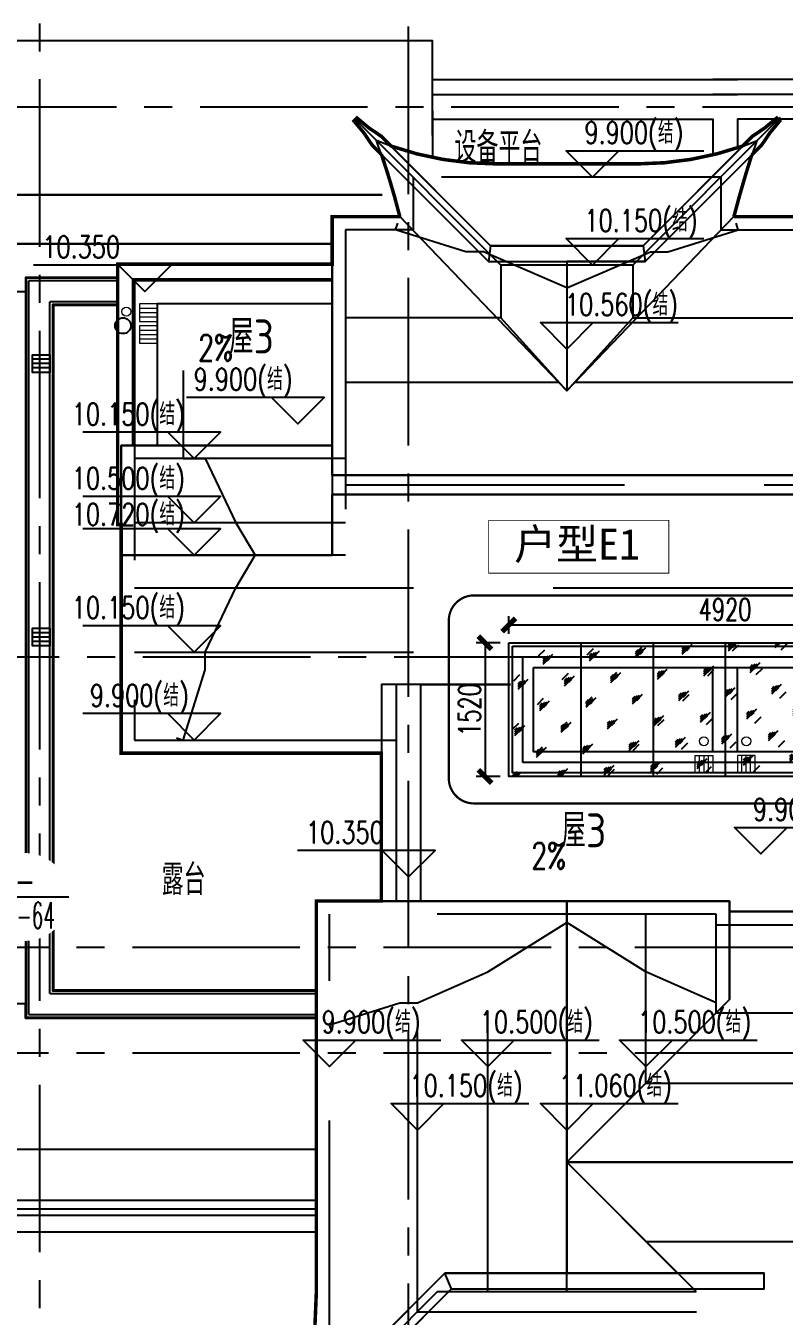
# Model space of a CAD drawing. Extents: x 296441 to 853063, y 459050 to 1117990.
# Drawn here: x 621743 to 630371, y 493115 to 507785 of the extents above; entities that cross this region are included whole.
import ezdxf
from ezdxf.enums import TextEntityAlignment as Align

# ---------------------------------------------------------------- set-up
doc = ezdxf.new("R2010")
doc.units = 0
doc.header["$LTSCALE"] = 1000
for name, pattern in [('14-GRID$0$CENTER2', [28.575, 19.05, -3.175, 3.175, -3.175]), ('CENTER', [50.8, 31.75, -6.35, 6.35, -6.35]), ('DASH', [0.35, 0.25, -0.1]), ('E2-E3-RF$0$HIDDEN', [0.375, 0.25, -0.125]), ('E2-E3-RF$0$HIDDEN2', [4.7625, 3.175, -1.5875])]:
    doc.linetypes.add(name, pattern=pattern)
for name, color, linetype in [('14-GRID$0$G-GRID', 9, '14-GRID$0$CENTER2'), ('14-name$0$A-ANNO-IDEN', 2, 'Continuous'), ('D-PLAN-ROOF$0$A-ROOF', 2, 'Continuous'), ('DIM_SYMB', 3, 'Continuous'), ('DZ-3-PLAN-FL03$0$A-ROOF', 2, 'Continuous'), ('E-TEXT-BS01-MI-14$0$A-ROOM-IDEN', 4, 'Continuous'), ('E1-RF$0$A-OVLK', 140, 'Continuous'), ('E2-E3-RF$0$A-OVLK', 140, 'Continuous'), ('E2-E3-RF$0$A-ROOF', 2, 'Continuous'), ('E2-E3-RF$0$A-SLAB-OTLN', 144, 'E2-E3-RF$0$HIDDEN'), ('E2-E3-RF$0$E1-FL03$0$A-ROOF', 2, 'Continuous'), ('E2-E3-TEXT-RF$0$A-ANNO-LEVL', 3, 'Continuous'), ('E2-E3-TEXT-RF$0$A-ANNO-LEVL-TEXT', 255, 'Continuous'), ('E2-E3-TEXT-RF$0$A-ROOM-IDEN', 4, 'Continuous'), ('PUB_TEXT', 7, 'Continuous'), ('X修改线', 1, 'Continuous'), ('ZT1_Dim---标注---PM、LM、DY、JD', 252, 'Continuous'), ('ZT1_Dim---索引---PM、LM、DY、JD', 2, 'Continuous'), ('ZT1_通用--填充---PM、LM、DY、JD', 8, 'Continuous'), ('ZT1_通用--轴线---PM、LM、DY、JD', 1, 'CENTER'), ('ZT3_面板--玻璃板-PM、LM、DY、JD', 4, 'Continuous')]:
    doc.layers.add(name, color=color, linetype=linetype)
doc.layers.add('E2-E3-RF$0$A-ANNO-NPLT', color=215, linetype='Continuous', plot=False)
doc.layers.add('E2-E3-RF$0$ENTR-DETL-P$0$A-ANNO-NPLT', color=215, linetype='Continuous', plot=False)
doc.layers.add('E2-E3-RF$0$P-SEWG-EQPM', color=4, linetype='Continuous', lineweight=0)
doc.styles.add('14-name$0$GOA_03_黑体_1.00', font='simhei.ttf')
doc.styles.add('14-name$0$GOA_04_COMPLEX_1.00', font='complex.shx')
doc.styles.add('_TCH_DIM', font='SIMPLEX', dxfattribs={"bigfont": 'GBCBIG'})
doc.styles.add('E2-E3-RF$0$E1-FL03$0$hz', font='simplex', dxfattribs={"width": 0.7, "bigfont": 'hztxt'})
doc.styles.add('E2-E3-RF$0$hz', font='simplex', dxfattribs={"width": 0.7, "bigfont": 'hztxt'})
doc.styles.add('E2-E3-TEXT-RF$0$GOA_01_thin_0.75', font='romans.shx', dxfattribs={"width": 0.75, "bigfont": 'hzdx.shx'})
doc.styles.get("Standard").update_dxf_attribs({"font": 'gbenor.shx', "bigfont": 'gbcbig.shx'})
doc.styles.add('ZT-DIMSTYLE', font='ROMANS.shx', dxfattribs={"width": 0.7, "bigfont": 'CHINESE.shx'})
doc.styles.add('ZT-STYLE', font='ROMANS.shx', dxfattribs={"width": 0.7, "bigfont": 'CHINESE.shx'})
doc.styles.add('卓越符号', font='ROMANS.shx', dxfattribs={"width": 0.7, "bigfont": 'CHINESE.shx'})
doc.dimstyles.new('ZT-DIM100', dxfattribs={"dimscale": 100, "dimtxt": 2.5, "dimasz": 1.5, "dimexe": 1, "dimexo": 1, "dimgap": 0.5, "dimtad": 1, "dimdec": 0, "dimdsep": 46, "dimtxsty": 'ZT-DIMSTYLE', "dimblk": 'ARCHTICK', "dimcen": 2.5, "dimclrd": 175, "dimclre": 175, "dimclrt": 7, "dimazin": 2, "dimtfac": 1, "dimtix": 1, "dimtmove": 2, "dimatfit": 3, "dimfxl": 0, "dimarcsym": 0})

# ---------------------------------------------------------------- blocks, each defined once
blk = doc.blocks.new('*U2129')
at = {"const_width": 10}
blk.add_lwpolyline([(-1025, 0), (1025, 0), (1025, -600), (-1025, -600)], close=True, dxfattribs=at)
at = {"style": '14-name$0$GOA_04_COMPLEX_1.00', "width": 0.8}
blk.add_attdef('房间编号', text='', height=300, dxfattribs=at).set_placement((-532, -481), align=Align.CENTER)
blk = doc.blocks.new('TTTTT')
at = {"layer": 'D-PLAN-ROOF$0$A-ROOF', "color": 8}
for p, q in [((1582284, 591362), (1582284, 590959)), ((1582564, 591362), (1582564, 591034))]:
    blk.add_line(p, q, dxfattribs=at)
for points in [[(1579094, 591812), (1582564, 591812)], [(1585754, 591812), (1582284, 591812)], [(1579094, 591642), (1582564, 591642)], [(1585754, 591642), (1582284, 591642)], [(1579094, 591362), (1582284, 591362), (1582284, 591175)], [(1585754, 591362), (1582564, 591362), (1582564, 591175)]]:
    blk.add_lwpolyline(points, dxfattribs=at)
blk = doc.blocks.new('E2-E3-RF$0$E1-FL03$0$$PS002_0')
at = {"color": 0}
for p, q in [((-0.25, -0.5), (-0.25, 0.5)), ((0, -0.5), (0, 0.5)), ((0.25, -0.5), (0.25, 0.5))]:
    blk.add_line(p, q, dxfattribs=at)
blk.add_lwpolyline([(-0.5, -0.5), (0.5, -0.5), (0.5, 0.5), (-0.5, 0.5)], close=True, dxfattribs=at)
at = {"color": 0, "style": 'E2-E3-RF$0$E1-FL03$0$hz', "width": 0.7, "flags": 1}
for tag, p in [('UNIT', (0, 0)), ('SPEC', (0, -0.002)), ('WHAT', (0, -0.003))]:
    blk.add_attdef(tag, p, '', height=0.001, dxfattribs=at)
blk = doc.blocks.new('E2-E3-RF$0$$PS002_0')
at = {"color": 0}
for p, q in [((-0.25, -0.5), (-0.25, 0.5)), ((0, -0.5), (0, 0.5)), ((0.25, -0.5), (0.25, 0.5))]:
    blk.add_line(p, q, dxfattribs=at)
blk.add_lwpolyline([(-0.5, -0.5), (0.5, -0.5), (0.5, 0.5), (-0.5, 0.5)], close=True, dxfattribs=at)
at = {"color": 0, "style": 'E2-E3-RF$0$hz', "width": 0.7, "flags": 1}
for tag, p in [('UNIT', (0, 0)), ('SPEC', (0, -0.002)), ('WHAT', (0, -0.003))]:
    blk.add_attdef(tag, p, '', height=0.001, dxfattribs=at)
blk = doc.blocks.new('*U1600')
at = {"layer": 'ZT1_通用--填充---PM、LM、DY、JD', "ltscale": 20}
h = blk.add_hatch(dxfattribs=at)
h.set_pattern_fill('玻璃C', color=256, scale=50)
h.set_pattern_definition([(45, (-2159.75, -1340), (-244.942, 244.942), [112, -288]), (45, (-2111.75, -1320), (-244.942, 244.942), [48, -352]), (45, (-2159.75, -1320), (-244.942, 244.942), [80, -320]), (45, (-2135.75, -1340), (268.7, -268.7), [100, -300]), (45, (-2159.75, -1360), (-244.942, 244.942), [160, -240]), (45, (-2159.75, -1300), (-244.942, 244.942), [40, -360])])
h.paths.add_polyline_path([(-160, 160), (2760, 160), (2760, -1360), (-160, -1360)])
at = {"layer": 'E1-RF$0$A-OVLK'}
for points in [[(-120, 120), (2720, 120), (2720, -1320), (-120, -1320)], [(120, -120), (2480, -120), (2480, -1080), (120, -1080)]]:
    blk.add_lwpolyline(points, close=True, dxfattribs=at)
at = {"layer": 'ZT1_通用--轴线---PM、LM、DY、JD', "ltscale": 200}
blk.add_lwpolyline([(0, 0), (2600, 0), (2600, -1200), (0, -1200)], close=True, dxfattribs=at)
at = {"layer": 'ZT3_面板--玻璃板-PM、LM、DY、JD', "ltscale": 200}
blk.add_lwpolyline([(-160, 160), (2760, 160), (2760, -1360), (-160, -1360)], close=True, dxfattribs=at)
blk = doc.blocks.new('_ArchTick')
at = {"color": 0, "linetype": 'ByBlock', "const_width": 0.4}
blk.add_lwpolyline([(-0.5, -0.5), (0.5, 0.5)], dxfattribs=at)
blk = doc.blocks.new('*D1601')
at = {"layer": 'Defpoints', "color": 0, "ltscale": 1000, "transparency": 16777216}
for p in [(533865, 692434), (532345, 692044, 16), (533865, 692044)]:
    blk.add_point(p, dxfattribs=at)
at = {"layer": 'ZT1_Dim---标注---PM、LM、DY、JD', "color": 175, "linetype": 'ByBlock', "lineweight": -2, "ltscale": 1000, "transparency": 16777216}
for p, q in [((532345, 692144), (532345, 692534)), ((532345, 692434), (533865, 692434)), ((533865, 692144), (533865, 692534))]:
    blk.add_line(p, q, dxfattribs=at)
at = {"layer": 'ZT1_Dim---标注---PM、LM、DY、JD', "color": 175, "lineweight": -2, "ltscale": 1000, "transparency": 16777216, "xscale": 150, "yscale": 150, "zscale": 150, "rotation": 180}
blk.add_blockref('_ArchTick', (532345, 692434), dxfattribs=at)
at = {"layer": 'ZT1_Dim---标注---PM、LM、DY、JD', "color": 175, "lineweight": -2, "ltscale": 1000, "transparency": 16777216, "xscale": 150, "yscale": 150, "zscale": 150}
blk.add_blockref('_ArchTick', (533865, 692434), dxfattribs=at)
at = {"layer": 'ZT1_Dim---标注---PM、LM、DY、JD', "color": 7, "ltscale": 1000, "transparency": 16777216, "insert": (533105, 692609), "char_height": 250, "attachment_point": 5, "style": 'ZT-DIMSTYLE'}
blk.add_mtext('1520', dxfattribs=at)
blk = doc.blocks.new('卓越-指向索引')
blk.add_wipeout([(0, 5), (-0.52, 4.97), (-1.04, 4.89), (-1.55, 4.76), (-2.03, 4.57), (-2.5, 4.33), (-2.94, 4.05), (-3.35, 3.72), (-3.72, 3.35), (-4.05, 2.94), (-4.33, 2.5), (-4.57, 2.03), (-4.76, 1.55), (-4.89, 1.04), (-4.97, 0.52), (-5, 0), (-4.97, -0.52), (-4.89, -1.04), (-4.76, -1.55), (-4.57, -2.03), (-4.33, -2.5), (-4.05, -2.94), (-3.72, -3.35), (-3.35, -3.72), (-2.94, -4.05), (-2.5, -4.33), (-2.03, -4.57), (-1.55, -4.76), (-1.04, -4.89), (-0.52, -4.97), (0, -5), (0.52, -4.97), (1.04, -4.89), (1.55, -4.76), (2.03, -4.57), (2.5, -4.33), (2.94, -4.05), (3.35, -3.72), (3.72, -3.35), (4.05, -2.94), (4.33, -2.5), (4.57, -2.03), (4.76, -1.55), (4.89, -1.04), (4.97, -0.52), (5, 0), (4.97, 0.52), (4.89, 1.04), (4.76, 1.55), (4.57, 2.03), (4.33, 2.5), (4.05, 2.94), (3.72, 3.35), (3.35, 3.72), (2.94, 4.05), (2.5, 4.33), (2.03, 4.57), (1.55, 4.76), (1.04, 4.89), (0.52, 4.97)])
blk.add_line((-5, 0), (5, 0))
at = {"color": 0, "style": '卓越符号', "width": 0.7, "flags": 8}
blk.add_attdef('索引编号', text='', height=3, dxfattribs=at).set_placement((0, 0.37), align=Align.CENTER)
at = {"color": 0, "style": '卓越符号', "width": 0.892319, "flags": 8}
blk.add_attdef('图号', text='', height=3, dxfattribs=at).set_placement((-3.41, -3.6), (3.41, -3.6), align=Align.FIT)
blk = doc.blocks.new('*D1602')
at = {"layer": 'Defpoints', "color": 0, "ltscale": 1000, "transparency": 16777216}
for p in [(532345, 692043), (531810, 689123), (532345, 689123)]:
    blk.add_point(p, dxfattribs=at)
at = {"layer": 'ZT1_Dim---标注---PM、LM、DY、JD', "color": 175, "linetype": 'ByBlock', "lineweight": -2, "ltscale": 1000, "transparency": 16777216}
for p, q in [((532245, 692043), (531710, 692043)), ((531810, 692043), (531810, 689123)), ((532245, 689123), (531710, 689123))]:
    blk.add_line(p, q, dxfattribs=at)
at = {"layer": 'ZT1_Dim---标注---PM、LM、DY、JD', "color": 175, "lineweight": -2, "ltscale": 1000, "transparency": 16777216, "xscale": 150, "yscale": 150, "zscale": 150}
for p, rotation in [((531810, 692043), 90), ((531810, 689123), 270)]:
    blk.add_blockref('_ArchTick', p, dxfattribs=dict(at, rotation=rotation))
at = {"layer": 'ZT1_Dim---标注---PM、LM、DY、JD', "color": 7, "ltscale": 1000, "transparency": 16777216, "insert": (531635, 690583), "char_height": 250, "attachment_point": 5, "rotation": 90, "style": 'ZT-DIMSTYLE'}
blk.add_mtext('2920', dxfattribs=at)
blk = doc.blocks.new('*U1604')
at = {"layer": 'ZT1_通用--填充---PM、LM、DY、JD', "ltscale": 20}
h = blk.add_hatch(dxfattribs=at)
h.set_pattern_fill('玻璃C', color=256, scale=50)
h.set_pattern_definition([(45, (-159.75, -1340), (-244.942, 244.942), [112, -288]), (45, (-111.75, -1320), (-244.942, 244.942), [48, -352]), (45, (-159.75, -1320), (-244.942, 244.942), [80, -320]), (45, (-135.75, -1340), (268.7, -268.7), [100, -300]), (45, (-159.75, -1360), (-244.942, 244.942), [160, -240]), (45, (-159.75, -1300), (-244.942, 244.942), [40, -360])])
h.paths.add_polyline_path([(-160, 160), (4760, 160), (4760, -1360), (-160, -1360)])
at = {"layer": 'E1-RF$0$A-OVLK'}
for points in [[(-120, 120), (4720, 120), (4720, -1320), (-120, -1320)], [(120, -120), (4480, -120), (4480, -1080), (120, -1080)]]:
    blk.add_lwpolyline(points, close=True, dxfattribs=at)
at = {"layer": 'ZT1_通用--轴线---PM、LM、DY、JD', "ltscale": 200}
blk.add_lwpolyline([(0, 0), (4600, 0), (4600, -1200), (0, -1200)], close=True, dxfattribs=at)
at = {"layer": 'ZT3_面板--玻璃板-PM、LM、DY、JD', "ltscale": 200}
blk.add_lwpolyline([(-160, 160), (4760, 160), (4760, -1360), (-160, -1360)], close=True, dxfattribs=at)
blk = doc.blocks.new('*D1606')
at = {"layer": 'Defpoints', "color": 0, "ltscale": 1000, "transparency": 16777216}
for p in [(4880, 242, 0), (-40, 40), (4880, 40)]:
    blk.add_point(p, dxfattribs=at)
at = {"layer": 'ZT1_Dim---标注---PM、LM、DY、JD', "color": 175, "linetype": 'ByBlock', "lineweight": -2, "ltscale": 1000, "transparency": 16777216}
for p, q in [((-40, 140, 0), (-40, 342, 0)), ((4880, 140, 0), (4880, 342, 0)), ((-40, 242, 0), (4880, 242, 0))]:
    blk.add_line(p, q, dxfattribs=at)
at = {"layer": 'ZT1_Dim---标注---PM、LM、DY、JD', "color": 175, "lineweight": -2, "ltscale": 1000, "transparency": 16777216, "xscale": 150, "yscale": 150, "zscale": 150, "rotation": 180}
blk.add_blockref('_ArchTick', (-40, 242, 0), dxfattribs=at)
at = {"layer": 'ZT1_Dim---标注---PM、LM、DY、JD', "color": 175, "lineweight": -2, "ltscale": 1000, "transparency": 16777216, "xscale": 150, "yscale": 150, "zscale": 150}
blk.add_blockref('_ArchTick', (4880, 242, 0), dxfattribs=at)
at = {"layer": 'ZT1_Dim---标注---PM、LM、DY、JD', "color": 7, "ltscale": 1000, "transparency": 16777216, "insert": (2420, 417, 0), "char_height": 250, "attachment_point": 5, "style": 'ZT-DIMSTYLE'}
blk.add_mtext('4920', dxfattribs=at)
blk = doc.blocks.new('*D1607')
at = {"layer": 'Defpoints', "color": 0, "ltscale": 1000, "transparency": 16777216}
for p in [(-40, 40), (-311, -1480, 0), (-40, -1480)]:
    blk.add_point(p, dxfattribs=at)
at = {"layer": 'ZT1_Dim---标注---PM、LM、DY、JD', "color": 175, "linetype": 'ByBlock', "lineweight": -2, "ltscale": 1000, "transparency": 16777216}
for p, q in [((-140, 40, 0), (-411, 40, 0)), ((-311, 40, 0), (-311, -1480, 0)), ((-140, -1480, 0), (-411, -1480, 0))]:
    blk.add_line(p, q, dxfattribs=at)
at = {"layer": 'ZT1_Dim---标注---PM、LM、DY、JD', "color": 175, "lineweight": -2, "ltscale": 1000, "transparency": 16777216, "xscale": 150, "yscale": 150, "zscale": 150}
for p, rotation in [((-311, 40, 0), 90), ((-311, -1480, 0), 270)]:
    blk.add_blockref('_ArchTick', p, dxfattribs=dict(at, rotation=rotation))
at = {"layer": 'ZT1_Dim---标注---PM、LM、DY、JD', "color": 7, "ltscale": 1000, "transparency": 16777216, "insert": (-486, -720, 0), "char_height": 250, "attachment_point": 5, "rotation": 90, "style": 'ZT-DIMSTYLE'}
blk.add_mtext('1520', dxfattribs=at)
blk = doc.blocks.new('20200312135054')
at = {"layer": 'ZT1_Dim---索引---PM、LM、DY、JD', "linetype": 'DASH', "const_width": 25}
blk.add_lwpolyline([(-4.6, 871.9), (1465.3, 871.9, -0.4142136), (1751, 586.2), (1751, -2734.3, -0.4142136), (1465.3, -3020), (-4.6, -3020, -0.4142136), (-290.3, -2734.3), (-290.3, 586.2, -0.4142136)], format="xyb", close=True, dxfattribs=at)
at = {"layer": 'ZT1_Dim---索引---PM、LM、DY、JD'}
blk.add_lwpolyline([(1751, -1074), (2266.4, -1074), (2975.5, -1074)], dxfattribs=at)
at = {"layer": 'ZT3_面板--玻璃板-PM、LM、DY、JD', "ltscale": 200}
for p, q in [((-40, -933.3), (1480, -933.3)), ((-40, -1906.7), (1480, -1906.7))]:
    blk.add_line(p, q, dxfattribs=at)
at = {"ltscale": 10, "rotation": 270}
blk.add_blockref('*U1600', (1320, -119.8), dxfattribs=at)
at = {"layer": 'ZT1_Dim---标注---PM、LM、DY、JD', "ltscale": 1000}
dim = blk.add_linear_dim(base=(1480, 430.9), p1=(-40, 40.2, 15.5), p2=(1480, 40.2), dimstyle='ZT-DIM100', dxfattribs=at)
dim.commit()
dim.dimension.update_dxf_attribs({"geometry": '*D1601', "text_midpoint": (720, 605.9), "insert": (-532384.8, -692003.5)})
dim = blk.add_linear_dim(base=(-575.2, -2880), p1=(-40, 40), p2=(-40, -2880), angle=90, dimstyle='ZT-DIM100', dxfattribs=at)
dim.commit()
dim.dimension.update_dxf_attribs({"geometry": '*D1602', "text_midpoint": (-750.2, -1420), "insert": (-532384.8, -692003.5)})
at = {"layer": 'ZT1_Dim---索引---PM、LM、DY、JD', "color": 7}
ref = blk.add_blockref('卓越-指向索引', (2975.5, -1074), dxfattribs=dict(at, xscale=100, yscale=100, zscale=100))
ref.add_attrib('索引编号', '-', dxfattribs={"layer": '0', "color": 0, "height": 300, "style": '卓越符号', "width": 0.7}).set_placement((2975.5, -1037.5), align=Align.CENTER)
ref.add_attrib('图号', 'JD-64', dxfattribs={"layer": '0', "color": 0, "height": 300, "style": '卓越符号', "width": 0.472617}).set_placement((2634.9, -1434.2), (3316.8, -1434.2), align=Align.FIT)
at = {"layer": 'ZT1_Dim---索引---PM、LM、DY、JD', "style": 'ZT-STYLE', "width": 0.7}
blk.add_text('参', height=300, dxfattribs=at).set_placement((2217.1, -581.8), align=Align.MIDDLE_LEFT)
blk = doc.blocks.new('20200312140518')
at = {"layer": 'ZT1_Dim---索引---PM、LM、DY、JD', "linetype": 'DASH', "const_width": 25, "elevation": 0}
blk.add_lwpolyline([(-437.4, 578.4), (4747.8, 578.4, -0.4142136), (5033.5, 292.7), (5033.5, -1500.8, -0.4142136), (4747.8, -1786.5), (-437.4, -1786.5, -0.4142136), (-723.1, -1500.8), (-723.1, 292.7, -0.4142136)], format="xyb", close=True, dxfattribs=at)
at = {"layer": 'ZT1_Dim---索引---PM、LM、DY、JD', "elevation": 0}
blk.add_lwpolyline([(5033.5, -604), (5220.2, -604), (5594.8, -604)], dxfattribs=at)
at = {"layer": 'ZT3_面板--玻璃板-PM、LM、DY、JD', "ltscale": 200}
for p, q in [((780, 40), (780, -1480)), ((1600, 40), (1600, -1480)), ((2420, 40), (2420, -1480)), ((3240, 40), (3240, -1480)), ((4060, 40), (4060, -1480))]:
    blk.add_line(p, q, dxfattribs=at)
at = {"ltscale": 10}
blk.add_blockref('*U1604', (119.8, -120), dxfattribs=at)
at = {"layer": 'ZT1_Dim---标注---PM、LM、DY、JD', "ltscale": 1000}
dim = blk.add_linear_dim(base=(4880, 242.4, 0), p1=(-40, 40), p2=(4880, 40), dimstyle='ZT-DIM100', dxfattribs=at)
dim.commit()
dim.dimension.update_dxf_attribs({"geometry": '*D1606', "text_midpoint": (2420, 417.4, 0)})
dim = blk.add_linear_dim(base=(-310.9, -1480, 0), p1=(-40, 40), p2=(-40, -1480), angle=90, dimstyle='ZT-DIM100', dxfattribs=at)
dim.commit()
dim.dimension.update_dxf_attribs({"geometry": '*D1607', "text_midpoint": (-485.9, -720, 0)})
at = {"layer": 'ZT1_Dim---索引---PM、LM、DY、JD', "color": 7}
ref = blk.add_blockref('卓越-指向索引', (6094.8, -604, 0), dxfattribs=dict(at, xscale=100, yscale=100, zscale=100))
ref.add_attrib('索引编号', '-', dxfattribs={"layer": '0', "color": 0, "height": 300, "style": '卓越符号', "width": 0.7}).set_placement((6094.8, -567.5, 0), align=Align.CENTER)
ref.add_attrib('图号', 'JD-63', dxfattribs={"layer": '0', "color": 0, "height": 300, "style": '卓越符号', "width": 0.477344}).set_placement((5754.2, -964.2, 0), (6436.1, -964.2, 0), align=Align.FIT)
at = {"layer": 'ZT1_Dim---索引---PM、LM、DY、JD', "style": 'ZT-STYLE', "width": 0.7}
blk.add_text('参', height=300, dxfattribs=at).set_placement((5336.4, -111.8, 0), align=Align.MIDDLE_LEFT)

msp = doc.modelspace()

# ---------------------------------------------------------------- linework, layer by layer
at = {"layer": '14-GRID$0$G-GRID', "color": 8, "ltscale": 0.1}
for p, q in [((621898.5, 515748.8), (621898.5, 482990.3)), ((626098.5, 483010.3), (626098.5, 515748.8)), ((595151, 506865), (674432.5, 506865)), ((629698.5, 500770.8), (629698.5, 499250.8)), ((620218.5, 500610.8), (674432.5, 500610.8)), ((620098.5, 497310.8), (674432.5, 497310.8)), ((620098.5, 496110.8), (674432.5, 496110.8))]:
    msp.add_line(p, q, dxfattribs=at)
at = {"layer": 'D-PLAN-ROOF$0$A-ROOF', "color": 8}
for p, q in [((626368.5, 506818), (626368.5, 506288.3)), ((630285.5, 506736), (630319.5, 506702.1)), ((630001.2, 506315.9), (630113.4, 506428.1)), ((627094.5, 506215), (628702.5, 506215))]:
    msp.add_line(p, q, dxfattribs=at)
msp.add_lwpolyline([(628702.5, 506215, 0.0961613), (630062.5, 506479)], format="xyb", dxfattribs=at)
for centre, start, end in [((629088, 508042.9), 301.40172, 312.49935), ((631626.3, 505504.6), 137.50065, 148.59828)]:
    msp.add_arc(centre, 1772.5, start, end, dxfattribs=at)
at = {"layer": 'DIM_SYMB'}
for points in [[(623638.7, 504139.6, 0, 0, 0), (623638.7, 504139.6, 0, 0, 0), (623502.2, 504237, 80, 0, 0), (623257.9, 504411.1, 0, 0, 0)], [(628320.6, 498364, 0, 0, 0), (628320.6, 498364, 0, 0, 0), (628659.7, 498477.8, 80, 0, 0), (628944.1, 498573.2, 0, 0, 0)]]:
    msp.add_lwpolyline(points, format="xyseb", dxfattribs=at)
at = {"layer": 'DZ-3-PLAN-FL03$0$A-ROOF', "color": 251}
for p, q in [((625798.5, 505865), (621628.5, 505865)), ((625798.5, 505865), (621778.5, 505865)), ((621778.5, 496545), (621778.5, 504885)), ((622788.5, 504885), (621778.5, 504885)), ((622018.5, 496785), (622018.5, 504645)), ((622788.5, 504645), (622018.5, 504645)), ((622018.5, 496785), (622018.5, 504645)), ((622018.5, 496785), (625048.5, 496785)), ((621778.5, 496545), (625048.5, 496545)), ((621628.5, 495015), (625048.5, 495015)), ((621148.5, 494435), (625048.5, 494435)), ((621148.5, 494335), (625048.5, 494335)), ((621148.5, 494265), (625048.5, 494265)), ((621148.5, 494075), (625048.5, 494075))]:
    msp.add_line(p, q, dxfattribs=at)
for points in [[(626368.5, 506537.6), (626368.5, 507615), (621628.5, 507615), (621628.5, 504765), (621738.5, 504765)], [(626368.5, 506537.6), (626368.5, 507615), (621628.5, 507615), (621628.5, 505865), (625798.5, 505865)], [(625228.5, 505305), (621628.5, 505305), (621628.5, 505865), (625798.5, 505865)], [(622788.5, 504925), (621738.5, 504925), (621738.5, 496505), (625048.5, 496505)], [(622788.5, 504915), (621748.5, 504915), (621748.5, 496515), (625048.5, 496515)], [(622788.5, 504615), (622048.5, 504615), (622048.5, 496815), (625048.5, 496815)], [(622788.5, 504605), (622058.5, 504605), (622058.5, 496825), (625048.5, 496825)], [(621738.5, 496665), (621628.5, 496665), (621628.5, 495015), (625048.5, 495015)], [(625048.5, 496505), (621738.5, 496505), (621738.5, 496665)]]:
    msp.add_lwpolyline(points, dxfattribs=at)
at = {"layer": 'E2-E3-RF$0$A-ANNO-NPLT'}
for points in [[(623532.6, 503865), (623532.6, 502865), (623782.6, 502865), (624132.6, 502135), (624352.6, 501765)], [(623456.7, 499690.3), (623532.6, 499665), (623782.6, 500465), (623782.6, 500665), (624132.6, 501395), (624352.6, 501765)]]:
    msp.add_lwpolyline(points, dxfattribs=at)
at = {"layer": 'E2-E3-RF$0$A-OVLK'}
for p, q in [((622788.5, 505075), (622958.5, 504905)), ((629558.5, 499530.8), (629558.5, 500490.8)), ((629838.5, 499530.8), (629838.5, 500490.8))]:
    msp.add_line(p, q, dxfattribs=at)
for points in [[(625228.5, 505075), (622788.5, 505075), (622788.5, 502115), (622828.5, 502115)], [(625228.5, 504905), (622958.5, 504905), (622958.5, 503015)], [(625228.5, 504625), (623238.5, 504625), (623238.5, 503015)], [(626238.5, 497835), (626238.5, 500295), (625788.5, 500295), (625788.5, 497835)], [(625958.5, 497835), (625958.5, 500295)]]:
    msp.add_lwpolyline(points, dxfattribs=at)
msp.add_circle((622848.5, 504375), 90, dxfattribs=at)
at = {"layer": 'E2-E3-RF$0$A-ROOF'}
for p, q in [((625511.5, 506736), (625477.5, 506702.1)), ((627006.7, 505105), (625683.6, 506428.1)), ((625795.8, 506315.9), (625683.6, 506428.1)), ((627030.3, 505285), (625785.4, 506530)), ((628766.7, 505285), (630011.6, 506530)), ((628790.3, 505105), (630113.4, 506428.1)), ((625228.5, 505615), (625998.5, 505615)), ((625228.5, 505615), (625228.5, 501765)), ((627898.5, 503634.9), (625998.5, 505615)), ((627898.5, 503634.9), (629798.5, 505615)), ((636568.5, 505615), (629798.5, 505615)), ((627030.3, 505285), (627006.7, 505105)), ((627030.3, 505285), (628766.7, 505285)), ((628766.7, 505285), (628790.3, 505105)), ((627006.7, 505105), (628790.3, 505105)), ((627898.5, 505105), (627898.5, 503634.9)), ((625228.5, 503015), (622828.5, 503015)), ((622828.5, 503015), (622828.5, 499515)), ((634168.5, 502675), (625228.5, 502675)), ((625228.5, 502675), (634168.5, 502675)), ((634168.5, 502455), (625228.5, 502455)), ((625228.5, 502455), (634168.5, 502455)), ((625228.5, 501765), (622828.5, 501765)), ((626238.5, 500295), (627258.5, 500295)), ((625788.5, 499515), (622828.5, 499515)), ((629748.5, 497835), (625048.5, 497835)), ((625048.5, 493385), (625048.5, 497835)), ((627898.5, 493605), (627898.5, 497835)), ((629748.5, 496715), (629748.5, 497835)), ((632978.5, 497715), (629748.5, 497715)), ((627898.5, 494865), (629748.5, 496715)), ((627898.5, 494865), (629158.5, 493605)), ((632758.5, 494865), (627898.5, 494865)), ((626511.2, 493605), (624654.8, 491748.7)), ((626585.8, 493425), (626511.2, 493605)), ((626511.2, 493605), (630143.3, 493605)), ((630143.3, 493425), (630143.3, 493605)), ((626585.8, 493425), (624782.1, 491621.4)), ((626585.8, 493425), (630143.3, 493425))]:
    msp.add_line(p, q, dxfattribs=at)
for points in [[(627094.5, 506215, -0.0961613), (625734.5, 506479)], [(625998.5, 505615, 0.0250586), (625734.5, 506479)], [(629798.5, 505615, -0.0250586), (630062.5, 506479)], [(629748.5, 497715), (633158.5, 497715), (633158.5, 497365), (633608.5, 497365), (633608.5, 497758.9, 0.0491445), (634474.6, 497968.4), (632758.5, 496252.3), (632758.5, 494865), (627898.5, 494865), (629748.5, 496715), (629748.5, 497715)], [(625048.5, 497835), (627898.5, 497835), (627898.5, 493605), (626511.2, 493605), (624795.1, 491889, 0.084077), (625048.5, 493385), (625048.5, 497835)], [(624922.4, 491761.7), (626585.8, 493425), (630143.3, 493425), (630143.3, 493605), (629158.5, 493605), (627898.5, 494865), (632758.5, 494865), (632758.5, 493477.8), (634474.6, 491761.7, 0.0840769), (632978.5, 492015), (626418.5, 492015, 0.084077), (624922.4, 491761.7, 5.9048884)], [(625048.5, 493385), (625048.5, 493385, -0.0961613), (624718.5, 491685)]]:
    msp.add_lwpolyline(points, format="xyb", dxfattribs=at)
for points in [[(625897.6, 506417.7), (626368.5, 506288.3), (626692.6, 506237.3), (627094.5, 506215), (628702.5, 506215), (629065.5, 506233.2), (629395.2, 506281.7), (629558.5, 506322.2), (629899.3, 506417.7), (628766.7, 505285), (627030.3, 505285), (625897.6, 506417.7)], [(625789.5, 506322.2), (627006.7, 505105), (627898.5, 505105), (627898.5, 503634.9), (625998.5, 505615), (625942.9, 505825.3), (625888.6, 506013.1), (625789.5, 506322.2)], [(630007.4, 506322.2), (628790.3, 505105), (627898.5, 505105), (627898.5, 503634.9), (629798.5, 505615), (629854.1, 505825.3), (629908.4, 506013.1), (630007.4, 506322.2)], [(629798.5, 505615), (636568.5, 505615), (636568.5, 504465), (636458.5, 504465), (636458.5, 504505), (634168.5, 504505), (634168.5, 502675), (625228.5, 502675), (625228.5, 505615), (625998.5, 505615), (627898.5, 503634.9), (629798.5, 505615)], [(622828.5, 501765), (625228.5, 501765), (625228.5, 502455), (634168.5, 502455), (634168.5, 501765), (636568.5, 501765), (636568.5, 499515), (633608.5, 499515), (633608.5, 500295), (633158.5, 500295), (633158.5, 500295), (632138.5, 500295)], [(627258.5, 500295), (626238.5, 500295), (626238.5, 500295), (625788.5, 500295), (625788.5, 499515), (622828.5, 499515), (622828.5, 501765)], [(627898.5, 497835), (629748.5, 497835), (629748.5, 496715), (627898.5, 494865), (627898.5, 497835)], [(627898.5, 494865), (629158.5, 493605), (627898.5, 493605), (627898.5, 494865)]]:
    msp.add_lwpolyline(points, dxfattribs=at)
msp.add_lwpolyline([(625228.5, 501765), (622828.5, 501765), (622828.5, 503015), (625228.5, 503015)], close=True, dxfattribs=at)
for centre, start, end in [((624170.6, 505504.6), 31.40172, 42.49935), ((626709, 508042.9), 227.50065, 238.59828)]:
    msp.add_arc(centre, 1772.5, start, end, dxfattribs=at)
at = {"layer": 'E2-E3-RF$0$A-SLAB-OTLN', "linetype": 'E2-E3-RF$0$HIDDEN2'}
for p, q in [((627148.5, 505065), (625494.5, 506719)), ((628648.5, 505065), (630328.5, 506745)), ((628648.5, 505065), (630302.5, 506719)), ((629648.5, 506065), (626148.5, 506065)), ((626148.5, 506065), (626148.5, 505465)), ((629648.5, 506065), (629648.5, 505465)), ((626148.5, 505465), (625378.5, 505465)), ((625378.5, 505465), (625378.5, 501765)), ((629648.5, 505465), (636418.5, 505465)), ((628648.5, 505065), (627148.5, 505065)), ((627148.5, 505065), (627148.5, 504465)), ((627898.5, 505065), (627898.5, 503634.9)), ((628648.5, 505065), (628648.5, 504465)), ((625228.5, 504885), (622978.5, 504885)), ((622978.5, 504885), (622978.5, 499665)), ((627148.5, 504465), (625378.5, 504465)), ((627898.5, 503634.9), (627148.5, 504465)), ((627898.5, 503634.9), (628648.5, 504465)), ((628648.5, 504465), (636418.5, 504465)), ((625378.5, 503735), (627808, 503735)), ((627988.9, 503735), (634018.5, 503735)), ((625378.5, 502865), (622978.5, 502865)), ((625378.5, 502565), (634018.5, 502565)), ((625378.5, 502135), (622978.5, 502135)), ((625378.5, 501765), (622978.5, 501765)), ((622978.5, 501395), (636418.5, 501395)), ((622978.5, 500665), (627258.5, 500665)), ((622978.5, 499665), (625958.5, 499665)), ((629598.5, 497685), (625198.5, 497685)), ((625198.5, 492165), (625198.5, 497685)), ((626198.5, 493165), (626198.5, 497685)), ((626998.5, 493395), (626998.5, 497685)), ((628798.5, 495765), (628798.5, 497685)), ((629598.5, 496565), (629598.5, 497685)), ((627898.5, 493395), (627898.5, 497565)), ((629598.5, 497565), (634198.5, 497565)), ((628798.5, 495765), (629598.5, 496565)), ((629598.5, 496565), (633198.5, 496565)), ((627898.5, 494865), (628798.5, 495765)), ((628798.5, 495765), (632968.5, 495765)), ((627898.5, 494865), (629368.5, 493395)), ((632968.5, 494865), (627898.5, 494865)), ((628798.5, 493965), (632968.5, 493965)), ((626428.5, 493395), (625048.5, 492015)), ((626428.5, 493395), (629368.5, 493395)), ((626198.5, 493165), (633198.5, 493165))]:
    msp.add_line(p, q, dxfattribs=at)
at = {"layer": 'E2-E3-RF$0$E1-FL03$0$A-ROOF'}
msp.add_line((621628.5, 505305), (625228.5, 505305), dxfattribs=at)
at = {"layer": 'E2-E3-RF$0$ENTR-DETL-P$0$A-ANNO-NPLT'}
for points in [[(627898.5, 504805), (627898.5, 504805), (626948.5, 505215), (626748.5, 505215), (625948.5, 505465), (625973.8, 505540.9)], [(627898.5, 504805), (627898.5, 504805), (628848.5, 505215), (629048.5, 505215), (629848.5, 505465), (629823.2, 505540.9)], [(625223.8, 496353.1), (625198.5, 496429), (625998.5, 496679), (626198.5, 496679), (626998.5, 497029), (627898.5, 497589)], [(629598.5, 496679), (628798.5, 497029), (627898.5, 497589)]]:
    msp.add_lwpolyline(points, dxfattribs=at)
at = {"layer": 'E2-E3-RF$0$P-SEWG-EQPM'}
for centre in [(622887.2, 504535), (629457.2, 499650.8), (629939.8, 499650.8)]:
    msp.add_circle(centre, 50, dxfattribs=at)
at = {"layer": 'E2-E3-TEXT-RF$0$A-ANNO-LEVL'}
for points in [[(628488.8, 506365), (628188.8, 506065), (627888.8, 506365), (629454.9, 506365)], [(628488.8, 505365), (628188.8, 505065), (627888.8, 505365), (629454.9, 505365)], [(622798.5, 505065), (623098.5, 504765), (623398.5, 505065), (621832.4, 505065)], [(628198.5, 504410), (627898.5, 504110), (627598.5, 504410), (629164.6, 504410)], [(624538.3, 503560.9), (624838.3, 503260.9), (625138.3, 503560.9), (623572.2, 503560.9)], [(623357.6, 503165), (623657.6, 502865), (623957.6, 503165), (622391.5, 503165)], [(623357.6, 502435), (623657.6, 502135), (623957.6, 502435), (622391.5, 502435)], [(623357.6, 502065), (623657.6, 501765), (623957.6, 502065), (622391.5, 502065)], [(623357.6, 500965), (623657.6, 500665), (623957.6, 500965), (622391.5, 500965)], [(623357.6, 499965), (623657.6, 499665), (623957.6, 499965), (622391.5, 499965)], [(630405.3, 498670.2), (630105.3, 498370.2), (629805.3, 498670.2), (631371.4, 498670.2)], [(625798.5, 498410.2), (626098.5, 498110.2), (626398.5, 498410.2), (624832.4, 498410.2)], [(625498.5, 496254.8), (625198.5, 495954.8), (624898.5, 496254.8), (626464.6, 496254.8)], [(627298.5, 496254.8), (626998.5, 495954.8), (626698.5, 496254.8), (628264.6, 496254.8)], [(629098.5, 496254.8), (628798.5, 495954.8), (628498.5, 496254.8), (630064.6, 496254.8)], [(626498.5, 495531.2), (626198.5, 495231.2), (625898.5, 495531.2), (627464.6, 495531.2)], [(628198.5, 495531.2), (627898.5, 495231.2), (627598.5, 495531.2), (629164.6, 495531.2)]]:
    msp.add_lwpolyline(points, dxfattribs=at)
at = {"layer": 'X修改线', "const_width": 40}
msp.add_lwpolyline([(624795.1, 491889, 0.084077), (625048.5, 493385), (625048.5, 497835), (625788.5, 497835), (625788.5, 499515), (622828.5, 499515), (622828.5, 502115), (622788.5, 502115), (622788.5, 505075), (625228.5, 505075), (625228.5, 505615), (625998.5, 505615, 0.0204482), (625789.5, 506322.2), (625683.6, 506428.1), (625587.2, 506570.1), (625477.5, 506702.1), (625511.5, 506736), (625643.4, 506626.3), (625785.4, 506530), (625897.6, 506417.7, 0.084077), (627094.5, 506215), (628702.5, 506215, 0.084077), (629899.3, 506417.7), (630011.6, 506530), (630153.5, 506626.3), (630285.5, 506736), (630319.5, 506702.1), (630209.8, 506570.1), (630113.4, 506428.1), (630001.2, 506315.9, 0.0140186), (629798.5, 505615), (636568.5, 505615)], format="xyb", dxfattribs=at)

# ---------------------------------------------------------------- block references
at = {"layer": '14-name$0$A-ANNO-IDEN'}
ref = msp.add_blockref('*U2129', (628033.8, 502162.4), dxfattribs=dict(at, xscale=-1))
ref.add_attrib('房间编号', '户型E1', dxfattribs={"layer": '0', "height": 350, "style": '14-name$0$GOA_03_黑体_1.00'}).set_placement((628014.6, 501716.7), align=Align.CENTER)
at = {"layer": 'DZ-3-PLAN-FL03$0$A-ROOF', "color": 251}
msp.add_blockref('TTTTT', (-952725.6, -84637), dxfattribs=at)
at = {"layer": 'DZ-3-PLAN-FL03$0$A-ROOF', "color": 251, "extrusion": (0, 0, -1), "xscale": 200, "yscale": 200, "zscale": -200, "rotation": 270}
for p in [(-621918.5, 503945), (-621918.5, 503945), (-621918.5, 500835), (-621918.5, 500835)]:
    msp.add_blockref('E2-E3-RF$0$E1-FL03$0$$PS002_0', p, dxfattribs=at)
at = {"layer": 'E2-E3-RF$0$P-SEWG-EQPM', "yscale": 200, "zscale": 200}
for p, xscale, rotation in [((623138.5, 504525), 200, 270), ((623138.5, 504275), 200, 270), ((629458.5, 499390.8, 0), -200, 359.9999999996285)]:
    msp.add_blockref('E2-E3-RF$0$$PS002_0', p, dxfattribs=dict(at, xscale=xscale, rotation=rotation))
at = {"layer": 'E2-E3-RF$0$P-SEWG-EQPM', "xscale": 200, "yscale": 200, "zscale": 200}
msp.add_blockref('E2-E3-RF$0$$PS002_0', (629938.5, 499390.8, 0), dxfattribs=at)

# ---------------------------------------------------------------- texts
at = {"layer": 'D-PLAN-ROOF$0$A-ROOF', "color": 8, "style": 'E2-E3-TEXT-RF$0$GOA_01_thin_0.75', "width": 0.75}
for s, height, p in [('9.900(结)', 250, (628098.9, 506445.2)), ('设备平台', 350, (626620.4, 506227.9))]:
    msp.add_text(s, height=height, dxfattribs=at).set_placement(p)
at = {"layer": 'E-TEXT-BS01-MI-14$0$A-ROOM-IDEN'}
for p in [(624057.7, 504059.7), (627837.9, 498445.4)]:
    msp.add_text('屋3', height=385.82, dxfattribs=at).set_placement(p)
at = {"layer": 'E2-E3-TEXT-RF$0$A-ANNO-LEVL-TEXT', "style": 'E2-E3-TEXT-RF$0$GOA_01_thin_0.75', "width": 0.75}
for s, p in [('10.150(结)', (628098.9, 505445.2)), ('10.350', (621931.7, 505145.2)), ('10.560(结)', (627876.7, 504490.2)), ('9.900(结)', (623653.1, 503641)), ('10.150(结)', (622267.1, 503245.2)), ('10.500(结)', (622267.1, 502515.2)), ('10.720(结)', (622267.1, 502105.8)), ('10.150(结)', (622267.1, 501045.2)), ('9.900(结)', (622472.4, 500045.2)), ('9.900(结)', (630015.4, 498750.4)), ('10.350', (624931.7, 498490.3)), ('9.900(结)', (625108.6, 496334.9)), ('10.500(结)', (626908.6, 496334.9)), ('10.500(结)', (628708.6, 496334.9)), ('10.150(结)', (626108.6, 495611.3)), ('11.060(结)', (627808.6, 495611.3))]:
    msp.add_text(s, height=250, dxfattribs=at).set_placement(p)
at = {"layer": 'E2-E3-TEXT-RF$0$A-ROOM-IDEN', "style": 'E2-E3-TEXT-RF$0$GOA_01_thin_0.75', "width": 0.75}
msp.add_text('露台', height=350, dxfattribs=at).set_placement((623289.1, 497902.8))
at = {"layer": 'PUB_TEXT', "style": '_TCH_DIM', "width": 0.705882}
for p in [(623705.2, 503975.8), (627494.1, 498200.2)]:
    msp.add_text('2%%%', height=297.5, dxfattribs=at).set_placement(p)

# ---------------------------------------------------------------- next in the draw order: block references
at = {"layer": 'ZT3_面板--玻璃板-PM、LM、DY、JD', "ltscale": 1000}
for name, p in [('20200312140518', (627278.4, 500730.8, 0)), ('20200312135054', (618758.5, 498955, -22.3))]:
    msp.add_blockref(name, p, dxfattribs=at)

doc.saveas('drawing.dxf')
